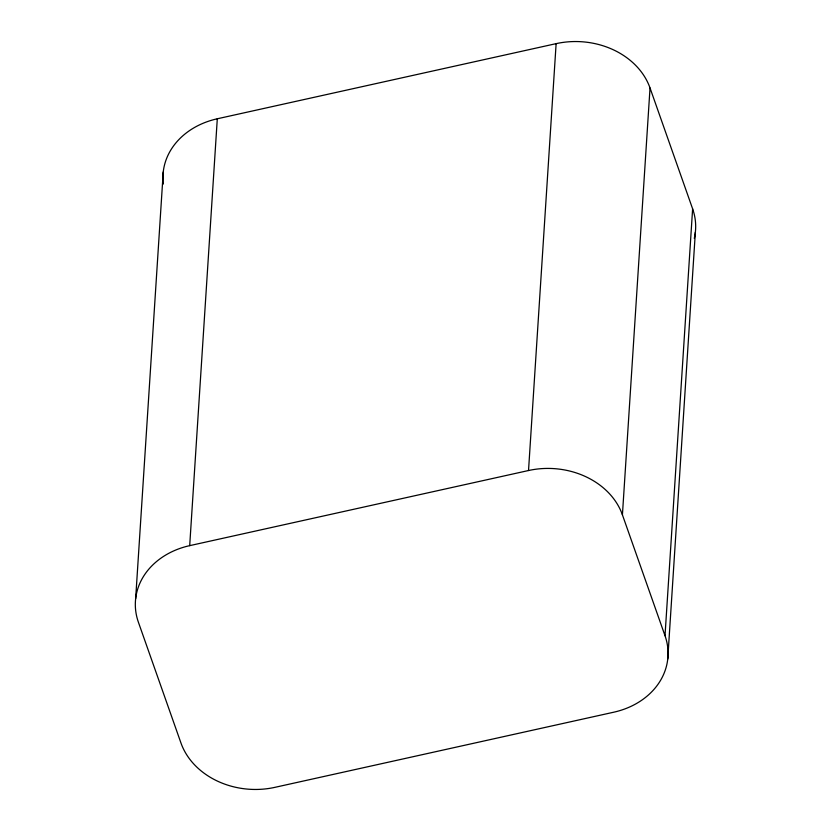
<?xml version="1.0" encoding="UTF-8"?>
<svg xmlns="http://www.w3.org/2000/svg" width="831" height="831" viewBox="0 0 831 831"><rect width="100%" height="100%" fill="white"/><g stroke="black" fill="none" stroke-linecap="round" stroke-linejoin="round"><path stroke-width="1.25" d="M135.64 598.798L163.25 171.934M692.618 208.83L665.008 635.694A75.714 62.47 3.7 0 1 613.704 712.219L274.874 787.352A75.714 62.47 3.7 0 1 180.971 743.028L138.382 622.17A75.714 62.47 3.7 0 1 189.697 545.645L217.296 118.781L556.126 43.648A75.714 62.47 3.7 0 1 650.029 87.972L692.618 208.83A75.714 62.47 3.7 0 1 694.29 238.383M665.008 635.694L622.419 514.846A75.714 62.47 3.7 0 0 528.526 470.523L556.126 43.648M622.419 514.846L650.029 87.972M667.75 659.066L695.36 232.202M189.697 545.645L528.526 470.523M163.323 184.035A75.714 62.47 3.7 0 1 217.296 118.781"/></g></svg>
